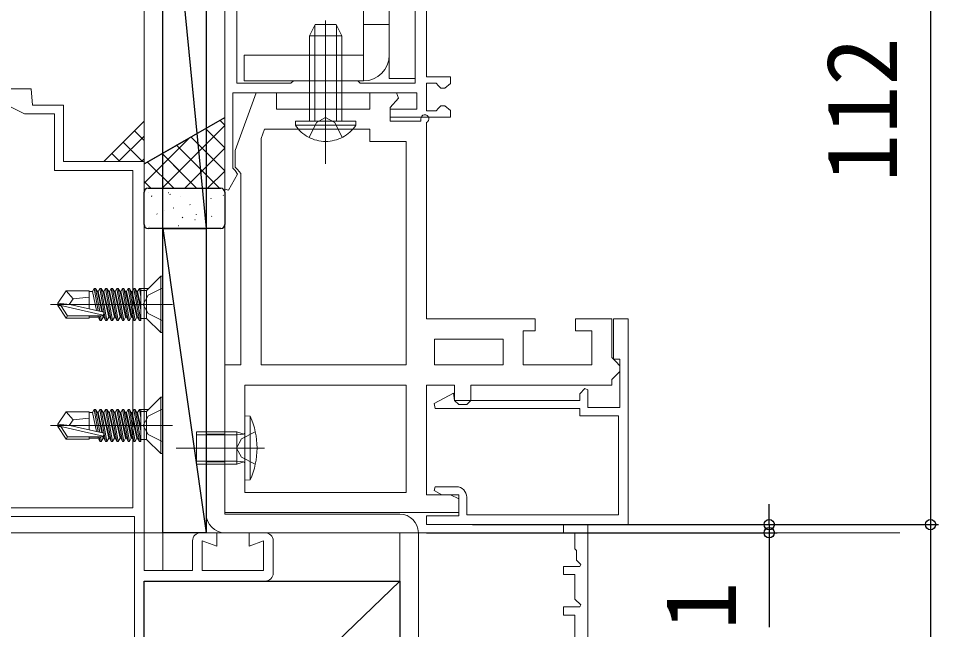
# Model space of a CAD drawing. Units: millimetres, scale not verified. Extents: x -525 to 525, y -785 to 780.
# Drawn here: x 106.6 to 220.7, y 154.8 to 230.6 of the extents above; entities that cross this region are included whole.
import ezdxf
from ezdxf.enums import TextEntityAlignment as Align

# ---------------------------------------------------------------- set-up
doc = ezdxf.new("R2010")
doc.units = ezdxf.units.MM
doc.header["$LTSCALE"] = 4
doc.linetypes.add('DOUBLE_CHAIN2', pattern=[12.8, 9, -1, 0.6, -0.6, 0.6, -1])
for name, color, linetype, lineweight in [('0-2_YKK_11', 211, 'Continuous', 18), ('0-3_YKK_12', 1, 'Continuous', 18), ('0-4_YKK_13', 4, 'Continuous', 18)]:
    doc.layers.add(name, color=color, linetype=linetype, lineweight=lineweight)
doc.layers.add('0-5_YKK_D', color=6, linetype='Continuous')
doc.layers.add('0-7_YSS_K', color=3, linetype='Continuous')
doc.styles.add('ＭＳ ゴシック', font='')
doc.styles.get('ＭＳ ゴシック').set_extended_font_data('MS Gothic')

msp = doc.modelspace()

# ---------------------------------------------------------------- linework, layer by layer
at = {"layer": '0-2_YKK_11', "color": 4}
msp.add_line((138.213, 161.833), (138.213, 165.833), dxfattribs=at)
at = {"layer": '0-2_YKK_11'}
for points in [[(132.211, 275.236), (132.211, 209.404), (132.66, 209.287), (133.773, 211.29), (133.511, 211.736), (133.211, 212.036), (133.211, 221.336), (156.011, 221.336), (156.011, 219.336), (152.711, 219.336), (152.711, 218.336), (160.211, 218.336), (160.211, 219.149), (159.511, 219.736), (159.011, 219.736), (158.711, 219.436), (158.411, 219.136), (157.211, 219.136), (157.211, 222.536), (158.411, 222.536), (158.711, 222.236), (159.011, 221.936), (159.511, 221.936), (160.211, 222.524), (160.211, 223.336), (157.211, 223.336), (157.211, 279.836)], [(156.511, 218.136), (156.511, 217.836), (152.711, 217.836), (152.711, 219.536), (153.768, 220.707), (153.489, 221.336), (150.211, 221.336), (150.211, 219.336), (138.611, 219.336), (138.611, 221.336), (136.111, 221.336), (133.511, 214.207), (133.511, 212.13), (133.773, 211.832), (134.211, 211.336), (134.211, 187.636), (132.211, 187.636), (132.211, 169.336)], [(132.211, 169.336), (161.211, 169.336), (161.211, 171.036), (160.211, 171.536), (157.211, 171.536), (157.211, 185.136), (160.711, 185.136), (160.711, 183.236), (161.211, 182.736), (162.211, 182.736), (162.711, 183.236), (162.711, 185.136), (180.211, 185.136), (180.211, 185.836), (180.711, 186.336), (181.211, 186.836), (181.211, 187.536), (180.711, 188.036), (180.211, 188.536), (180.211, 193.336), (175.711, 193.336), (175.711, 191.836), (177.711, 191.836), (177.711, 187.636), (169.211, 187.636), (169.211, 191.836), (170.711, 191.836), (170.711, 193.336), (157.211, 193.336), (157.211, 217.678)], [(182.211, 193.336), (182.211, 167.836), (157.211, 167.836), (157.211, 168.936), (161.211, 168.936), (161.211, 171.536), (159.123, 171.536), (158.171, 172.086), (158.291, 172.536), (160.911, 172.536)], [(162.211, 171.236), (162.211, 169.036), (181.011, 169.036), (181.011, 181.336), (176.211, 181.336), (176.211, 182.236), (158.312, 182.236), (158.158, 182.846), (160.563, 184.146), (160.711, 183.236), (176.211, 183.236), (176.211, 184.06), (176.841, 184.69), (177.211, 184.537), (177.211, 182.336), (181.211, 182.336), (181.211, 188.336), (180.411, 188.336), (180.411, 193.336), (182.211, 193.336)]]:
    msp.add_lwpolyline(points, dxfattribs=at)
for points in [[(155.811, 222.536), (155.811, 278.636), (136.411, 278.636), (136.411, 271.536), (133.411, 271.536), (133.411, 255.636), (133.711, 255.336), (133.711, 250.336), (133.411, 250.036), (133.411, 237.636), (133.711, 237.336), (133.711, 222.536), (140.411, 222.536), (140.711, 222.836), (148.711, 222.836), (149.011, 222.536)], [(136.711, 187.636), (136.711, 215.685), (137.131, 216.836), (150.211, 216.836), (150.211, 215.336), (154.711, 215.336), (154.711, 187.636)], [(166.711, 190.836), (158.211, 190.836), (158.211, 187.636), (166.711, 187.636)], [(154.711, 185.136), (134.711, 185.136), (134.711, 171.836), (154.711, 171.836)]]:
    msp.add_lwpolyline(points, close=True, dxfattribs=at)
at = {"layer": '0-2_YKK_11', "color": 4}
for points in [[(122.213, 162.133), (122.213, 212.833), (112.213, 212.833), (112.213, 219.833), (108.388, 219.833), (108.213, 221.833), (104.388, 221.833), (104.213, 223.833), (89.355, 223.833)], [(73.313, 218.049), (73.313, 169.933), (120.813, 169.933), (120.813, 211.733), (111.113, 211.733), (111.113, 218.733), (107.38, 218.733), (103.38, 220.733), (103.205, 222.733), (89.71, 222.733)], [(72.354, 218.922), (72.213, 218.667), (72.213, 171.333), (52.213, 171.333), (52.213, 168.833), (53.413, 168.833), (53.413, 170.133), (62.766, 170.133), (63.713, 170.68), (64.013, 170.507), (64.013, 168.833), (65.213, 168.833), (65.213, 170.133), (72.213, 170.133), (72.213, 168.833), (97.213, 168.833), (97.213, 163.833), (98.213, 163.833), (98.213, 168.833), (121.013, 168.833), (121.013, 143.033)], [(137.213, 166.833), (135.213, 166.833), (135.213, 165.178), (137.013, 165.833), (137.013, 162.133), (129.413, 162.133), (129.413, 165.833), (131.213, 165.178), (131.213, 166.833), (129.213, 166.833)], [(128.213, 165.833), (128.213, 162.133), (122.213, 162.133)], [(122.213, 141.833), (122.213, 160.833), (137.213, 160.833)]]:
    msp.add_lwpolyline(points, dxfattribs=at)
at = {"layer": '0-2_YKK_11', "color": 30}
msp.add_lwpolyline([(177.211, 104.836), (177.211, 167.836), (174.211, 167.836), (174.211, 166.836), (175.611, 166.836), (175.611, 164.836), (175.811, 164.636), (175.811, 163.419), (176.335, 162.895), (176.228, 162.636), (174.211, 162.636), (174.211, 161.636), (175.611, 161.636), (175.611, 158.619), (176.335, 157.895), (176.228, 157.636), (174.211, 157.636), (174.211, 156.636), (175.611, 156.636), (175.611, 153.336)], dxfattribs=at)
at = {"layer": '0-2_YKK_11'}
for centre, radius, start, end in [((157.011, 218.136), 0.5, 293.57816, 179.99997), ((160.911, 171.236), 1.3, 0.00001, 89.99999)]:
    msp.add_arc(centre, radius, start, end, dxfattribs=at)
at = {"layer": '0-2_YKK_11', "color": 4}
for centre, start, end in [((129.213, 165.833), 89.99998, 180.00002), ((137.213, 165.833), 0, 89.99998), ((137.213, 161.833), 270, 0)]:
    msp.add_arc(centre, 1, start, end, dxfattribs=at)
at = {"layer": '0-3_YKK_12', "color": 80}
msp.add_line((127.661, 177.333), (134.161, 177.333), dxfattribs=at)
at = {"layer": '0-3_YKK_12'}
msp.add_line((-25.121, 166.833), (215.899, 166.833), dxfattribs=at)
at = {"layer": '0-4_YKK_13'}
for p, q in [((152.611, 226.036), (152.611, 278.136)), ((144.711, 212.552), (144.711, 230.32)), ((152.611, 229.836), (149.411, 229.836)), ((134.611, 226.036), (149.411, 226.036)), ((134.611, 222.836), (134.611, 226.036)), ((149.411, 226.036), (149.411, 222.836)), ((134.611, 222.836), (149.411, 222.836)), ((113.413, 195.833), (112.558, 196.833)), ((116.321, 194.383), (115.807, 196.733)), ((116.698, 194.297), (116.2, 197.112)), ((116.419, 196.733), (116.507, 196.733)), ((117.6, 193.154), (116.9, 197.112)), ((118.3, 193.154), (117.6, 197.112)), ((119, 193.154), (118.3, 197.112)), ((119.7, 193.154), (119, 197.112)), ((120.4, 193.154), (119.7, 197.112)), ((121.1, 193.154), (120.4, 197.112)), ((121.8, 193.154), (121.1, 197.112)), ((121.813, 194.476), (121.319, 196.733)), ((121.813, 194.877), (121.407, 196.733)), ((121.813, 196.053), (121.626, 197.112)), ((122.713, 197.112), (121.857, 197.112)), ((122.513, 196.863), (122.513, 193.403)), ((125.715, 195.133), (110.587, 195.133)), ((111.875, 194.983), (111.513, 194.983)), ((116.463, 193.733), (116.507, 193.533)), ((116.9, 193.154), (116.726, 193.154)), ((116.798, 193.733), (116.9, 193.154)), ((117.07, 193.757), (117.119, 193.533)), ((117.426, 193.154), (117.6, 193.154)), ((117.819, 193.533), (117.907, 193.533)), ((118.519, 193.533), (118.607, 193.533)), ((119.219, 193.533), (119.307, 193.533)), ((119.919, 193.533), (120.007, 193.533)), ((120.619, 193.533), (120.707, 193.533)), ((121.319, 193.533), (121.407, 193.533)), ((113.413, 180.833), (112.558, 181.833)), ((116.321, 179.383), (115.807, 181.733)), ((116.698, 179.297), (116.2, 182.112)), ((116.419, 181.733), (116.507, 181.733)), ((117.6, 178.154), (116.9, 182.112)), ((118.3, 178.154), (117.6, 182.112)), ((119, 178.154), (118.3, 182.112)), ((119.7, 178.154), (119, 182.112)), ((120.4, 178.154), (119.7, 182.112)), ((121.1, 178.154), (120.4, 182.112)), ((121.8, 178.154), (121.1, 182.112)), ((121.813, 179.476), (121.319, 181.733)), ((121.813, 179.877), (121.407, 181.733)), ((121.813, 181.053), (121.626, 182.112)), ((122.713, 182.112), (121.857, 182.112)), ((122.513, 181.863), (122.513, 178.403)), ((134.711, 173.333), (134.711, 181.333)), ((134.711, 181.333), (135.354, 181.277)), ((135.354, 181.277), (135.354, 173.39)), ((125.715, 180.133), (110.587, 180.133)), ((111.875, 179.983), (111.513, 179.983)), ((133.711, 179.333), (134.444, 179.075)), ((133.711, 179.333), (133.711, 175.333)), ((135.998, 179.333), (134.268, 178.478)), ((116.463, 178.733), (116.507, 178.533)), ((116.9, 178.154), (116.726, 178.154)), ((116.798, 178.733), (116.9, 178.154)), ((117.07, 178.757), (117.119, 178.533)), ((117.426, 178.154), (117.6, 178.154)), ((117.819, 178.533), (117.907, 178.533)), ((118.519, 178.533), (118.607, 178.533)), ((119.219, 178.533), (119.307, 178.533)), ((119.919, 178.533), (120.007, 178.533)), ((120.619, 178.533), (120.707, 178.533)), ((121.319, 178.533), (121.407, 178.533)), ((133.711, 178.954), (128.711, 178.954)), ((134.268, 178.478), (133.659, 177.333)), ((133.711, 178.954), (134.537, 179.065)), ((137.136, 177.333), (126.198, 177.333)), ((134.268, 176.188), (133.659, 177.333)), ((133.711, 175.712), (128.711, 175.712)), ((133.711, 175.712), (134.537, 175.602)), ((135.998, 175.333), (134.268, 176.188)), ((128.711, 175.333), (133.711, 175.333)), ((133.711, 175.333), (134.444, 175.592)), ((134.711, 173.333), (135.354, 173.39))]:
    msp.add_line(p, q, dxfattribs=at)
at = {"layer": '0-4_YKK_13', "color": 80}
for p, q in [((132.211, 259.133), (132.211, 169.133)), ((129.911, 179.333), (132.211, 179.333)), ((129.911, 179.033), (132.211, 179.033)), ((129.911, 175.633), (132.211, 175.633)), ((129.911, 175.333), (132.211, 175.333)), ((132.211, 169.133), (153.911, 169.133)), ((132.211, 166.833), (153.911, 166.833)), ((153.911, 166.833), (153.911, 130.133)), ((156.211, 166.833), (156.211, 130.133))]:
    msp.add_line(p, q, dxfattribs=at)
at = {"layer": '0-4_YKK_13', "linetype": 'DOUBLE_CHAIN2'}
for p, q in [((142.711, 228.433), (143.411, 229.833)), ((143.365, 229.742), (143.365, 217.833)), ((143.411, 229.833), (146.011, 229.833)), ((146.711, 228.433), (146.011, 229.833)), ((146.057, 229.742), (146.057, 217.833)), ((146.711, 228.433), (142.711, 228.433)), ((146.711, 228.433), (146.711, 217.833)), ((140.961, 217.833), (146.711, 217.833)), ((140.961, 217.833), (140.961, 217.325)), ((140.961, 217.325), (146.711, 217.325)), ((148.461, 217.325), (142.711, 217.325)), ((148.461, 217.833), (148.461, 217.325))]:
    msp.add_line(p, q, dxfattribs=at)
at = {"layer": '0-4_YKK_13'}
for points in [[(152.611, 278.136), (149.411, 278.136), (149.411, 226.036)], [(121.813, 193.403), (122.513, 193.403), (124.283, 191.633), (124.513, 191.633), (124.513, 198.633), (124.283, 198.633), (124.283, 191.633)], [(121.813, 196.863), (122.513, 196.863), (124.283, 198.633)], [(115.413, 194.589), (115.413, 196.833), (112.558, 196.833), (111.513, 195.283)], [(116.516, 194.338), (116.026, 197.112), (115.807, 196.733), (115.413, 196.733)], [(116.965, 194.236), (116.419, 196.733), (116.2, 197.112), (116.026, 197.112)], [(121.813, 197.112), (121.813, 193.154), (121.626, 193.154), (120.926, 197.112), (120.707, 196.733), (120.619, 196.733), (120.4, 197.112), (120.226, 197.112), (120.007, 196.733), (119.919, 196.733), (119.7, 197.112), (119.526, 197.112), (119.307, 196.733), (119.219, 196.733), (119, 197.112), (118.826, 197.112), (118.607, 196.733), (118.519, 196.733), (118.3, 197.112), (118.126, 197.112), (117.907, 196.733), (117.819, 196.733), (117.6, 197.112), (117.426, 197.112), (117.207, 196.733), (117.119, 196.733), (116.9, 197.112), (116.726, 197.112), (116.507, 196.733), (117.058, 194.212)], [(117.146, 193.812), (117.207, 193.533), (117.426, 193.154), (116.726, 197.112)], [(117.6, 193.154), (117.819, 193.533), (117.119, 196.733)], [(118.126, 193.154), (117.907, 193.533), (117.207, 196.733)], [(117.426, 197.112), (118.126, 193.154), (118.3, 193.154)], [(118.3, 193.154), (118.519, 193.533), (117.819, 196.733)], [(118.826, 193.154), (118.607, 193.533), (117.907, 196.733)], [(118.126, 197.112), (118.826, 193.154), (119, 193.154)], [(119, 193.154), (119.219, 193.533), (118.519, 196.733)], [(119.526, 193.154), (119.307, 193.533), (118.607, 196.733)], [(118.826, 197.112), (119.526, 193.154), (119.7, 193.154)], [(119.7, 193.154), (119.919, 193.533), (119.219, 196.733)], [(120.226, 193.154), (120.007, 193.533), (119.307, 196.733)], [(119.526, 197.112), (120.226, 193.154), (120.4, 193.154)], [(120.4, 193.154), (120.619, 193.533), (119.919, 196.733)], [(120.926, 193.154), (120.707, 193.533), (120.007, 196.733)], [(120.226, 197.112), (120.926, 193.154), (121.1, 193.154)], [(121.1, 193.154), (121.319, 193.533), (120.619, 196.733)], [(121.626, 193.154), (121.407, 193.533), (120.707, 196.733)], [(121.813, 197.041), (121.8, 197.112), (121.626, 197.112), (121.407, 196.733), (121.319, 196.733), (121.1, 197.112), (120.926, 197.112)], [(124.513, 197.183), (122.698, 196.278), (122.089, 195.133), (122.698, 193.988), (124.513, 193.083)], [(115.413, 196.033), (113.413, 195.833), (112.912, 195.133)], [(117.123, 193.79), (111.875, 194.983), (112.718, 193.733)], [(112.558, 193.433), (115.413, 193.433), (115.413, 193.733)], [(115.413, 193.533), (116.507, 193.533), (116.726, 193.154), (116.623, 193.733)], [(116.9, 193.154), (117.119, 193.533), (117.207, 193.533)], [(121.813, 178.403), (122.513, 178.403), (124.283, 176.633), (124.513, 176.633), (124.513, 183.633), (124.283, 183.633), (124.283, 176.633)], [(121.813, 181.863), (122.513, 181.863), (124.283, 183.633)], [(115.413, 179.589), (115.413, 181.833), (112.558, 181.833), (111.513, 180.283)], [(116.516, 179.338), (116.026, 182.112), (115.807, 181.733), (115.413, 181.733)], [(116.965, 179.236), (116.419, 181.733), (116.2, 182.112), (116.026, 182.112)], [(121.813, 182.112), (121.813, 178.154), (121.626, 178.154), (120.926, 182.112), (120.707, 181.733), (120.619, 181.733), (120.4, 182.112), (120.226, 182.112), (120.007, 181.733), (119.919, 181.733), (119.7, 182.112), (119.526, 182.112), (119.307, 181.733), (119.219, 181.733), (119, 182.112), (118.826, 182.112), (118.607, 181.733), (118.519, 181.733), (118.3, 182.112), (118.126, 182.112), (117.907, 181.733), (117.819, 181.733), (117.6, 182.112), (117.426, 182.112), (117.207, 181.733), (117.119, 181.733), (116.9, 182.112), (116.726, 182.112), (116.507, 181.733), (117.058, 179.212)], [(117.146, 178.812), (117.207, 178.533), (117.426, 178.154), (116.726, 182.112)], [(117.6, 178.154), (117.819, 178.533), (117.119, 181.733)], [(118.126, 178.154), (117.907, 178.533), (117.207, 181.733)], [(117.426, 182.112), (118.126, 178.154), (118.3, 178.154)], [(118.3, 178.154), (118.519, 178.533), (117.819, 181.733)], [(118.826, 178.154), (118.607, 178.533), (117.907, 181.733)], [(118.126, 182.112), (118.826, 178.154), (119, 178.154)], [(119, 178.154), (119.219, 178.533), (118.519, 181.733)], [(119.526, 178.154), (119.307, 178.533), (118.607, 181.733)], [(118.826, 182.112), (119.526, 178.154), (119.7, 178.154)], [(119.7, 178.154), (119.919, 178.533), (119.219, 181.733)], [(120.226, 178.154), (120.007, 178.533), (119.307, 181.733)], [(119.526, 182.112), (120.226, 178.154), (120.4, 178.154)], [(120.4, 178.154), (120.619, 178.533), (119.919, 181.733)], [(120.926, 178.154), (120.707, 178.533), (120.007, 181.733)], [(120.226, 182.112), (120.926, 178.154), (121.1, 178.154)], [(121.1, 178.154), (121.319, 178.533), (120.619, 181.733)], [(121.626, 178.154), (121.407, 178.533), (120.707, 181.733)], [(121.813, 182.041), (121.8, 182.112), (121.626, 182.112), (121.407, 181.733), (121.319, 181.733), (121.1, 182.112), (120.926, 182.112)], [(124.513, 182.183), (122.698, 181.278), (122.089, 180.133), (122.698, 178.988), (124.513, 178.083)], [(115.413, 181.033), (113.413, 180.833), (112.912, 180.133)], [(117.123, 178.79), (111.875, 179.983), (112.718, 178.733)], [(128.711, 175.333), (128.711, 179.333), (133.711, 179.333)], [(112.558, 178.433), (115.413, 178.433), (115.413, 178.733)], [(115.413, 178.533), (116.507, 178.533), (116.726, 178.154), (116.623, 178.733)], [(116.9, 178.154), (117.119, 178.533), (117.207, 178.533)]]:
    msp.add_lwpolyline(points, dxfattribs=at)
for points in [[(155.811, 278.136), (152.611, 278.136), (152.611, 223.136), (155.811, 223.136)], [(122.213, 262.133), (122.213, 162.133), (124.513, 162.133), (124.513, 262.133)], [(112.558, 193.433), (112.718, 193.733), (117.185, 193.733), (117.235, 194.175), (113.019, 195.133), (111.513, 195.283), (111.513, 194.983)], [(112.558, 178.433), (112.718, 178.733), (117.185, 178.733), (117.235, 179.175), (113.019, 180.133), (111.513, 180.283), (111.513, 179.983)]]:
    msp.add_lwpolyline(points, close=True, dxfattribs=at)
at = {"layer": '0-4_YKK_13', "color": 80}
msp.add_lwpolyline([(132.211, 259.133), (129.911, 259.133), (129.911, 169.133)], dxfattribs=at)
at = {"layer": '0-4_YKK_13', "linetype": 'DOUBLE_CHAIN2'}
for points in [[(148.461, 217.833), (142.711, 217.833), (142.711, 228.433)], [(142.661, 215.824), (143.566, 217.68), (144.711, 218.289)], [(146.761, 215.824), (145.856, 217.68), (144.711, 218.289)]]:
    msp.add_lwpolyline(points, dxfattribs=at)
at = {"layer": '0-4_YKK_13'}
for centre, radius, start, end in [((149.411, 226.036), 3.2, 270, 0), ((126.711, 177.333), 9.5, 335.47227, 24.52773), ((134.511, 179.263), 0.2, 250.57815, 360), ((134.511, 175.403), 0.2, 360, 109.42185)]:
    msp.add_arc(centre, radius, start, end, dxfattribs=at)
at = {"layer": '0-4_YKK_13', "linetype": 'DOUBLE_CHAIN2'}
msp.add_arc((144.711, 219.86), 4.527, 214.06671, 325.93329, dxfattribs=at)
at = {"layer": '0-4_YKK_13', "color": 80}
for centre, start, end in [((132.211, 169.133), 180, 270), ((153.911, 166.833), 0, 90)]:
    msp.add_arc(centre, 2.3, start, end, dxfattribs=at)
at = {"layer": '0-5_YKK_D'}
for p, q in [((219.713, 279.836), (219.713, 167.836)), ((199.713, 167.836), (199.713, 170.386)), ((162.913, 167.836), (220.713, 167.836)), ((162.913, 167.836), (220.713, 167.836)), ((162.913, 167.836), (200.713, 167.836)), ((199.713, 167.836), (199.713, 166.833)), ((219.713, 167.836), (219.713, 104.836)), ((157.211, 166.833), (200.713, 166.833)), ((199.713, 166.833), (199.713, 155.12))]:
    msp.add_line(p, q, dxfattribs=at)
for centre in [(199.713, 167.836), (219.713, 167.836), (219.713, 167.836), (199.713, 166.833)]:
    msp.add_circle(centre, 0.637, dxfattribs=at)
at = {"layer": '0-7_YSS_K'}
for p, q in [((124.513, 259.133), (129.905, 204.531)), ((122.213, 212.534), (132.213, 218.307)), ((132.213, 217.348), (131.604, 217.956)), ((117.213, 212.833), (122.213, 217.833)), ((124.43, 209.533), (132.213, 217.315)), ((132.213, 214.519), (129.811, 216.921)), ((119.046, 212.833), (122.213, 216.001)), ((122.213, 215.465), (121.029, 216.649)), ((122.213, 210.144), (127.867, 215.798)), ((132.213, 211.691), (128.018, 215.885)), ((122.016, 212.833), (119.615, 215.235)), ((122.213, 212.534), (127.213, 215.42)), ((122.213, 210.144), (127.213, 215.144)), ((127.213, 213.862), (126.225, 214.85)), ((131.544, 209.531), (126.225, 214.85)), ((119.188, 212.833), (118.2, 213.821)), ((127.213, 211.034), (124.432, 213.815)), ((128.715, 209.532), (124.432, 213.815)), ((127.258, 209.532), (132.213, 214.487)), ((121.874, 212.833), (122.213, 213.172)), ((125.885, 209.534), (122.639, 212.78)), ((125.886, 209.532), (122.639, 212.78)), ((124.431, 209.534), (127.213, 212.315)), ((130.085, 209.531), (132.213, 211.658)), ((123.056, 209.534), (122.213, 210.377)), ((123.056, 209.533), (122.213, 210.377)), ((122.213, 205.031), (122.213, 209.031)), ((122.713, 209.531), (131.713, 209.531)), ((122.753, 208.942), (122.747, 208.949)), ((125.264, 208.94), (125.22, 208.964)), ((125.484, 208.712), (125.438, 208.801)), ((132.213, 209.031), (132.213, 205.031)), ((123.188, 208.508), (123.144, 208.532)), ((126.781, 208.459), (126.774, 208.466)), ((129.957, 208.217), (129.913, 208.241)), ((130.542, 208.274), (130.535, 208.281)), ((132.034, 208.649), (131.99, 208.673)), ((124.728, 206.737), (124.722, 206.744)), ((125.856, 207.05), (125.812, 207.074)), ((127.932, 207.483), (127.888, 207.507)), ((123.831, 206.316), (123.787, 206.34)), ((126.991, 205.861), (126.944, 205.949)), ((128.524, 205.593), (128.48, 205.617)), ((128.723, 206.291), (128.716, 206.299)), ((130.6, 206.025), (130.556, 206.049)), ((131.713, 204.531), (122.713, 204.531)), ((122.909, 204.754), (122.902, 204.762)), ((124.513, 204.531), (129.913, 166.833)), ((126.499, 204.859), (126.455, 204.883)), ((153.911, 160.833), (122.213, 130.333))]:
    msp.add_line(p, q, dxfattribs=at)
for points in [[(124.513, 259.133), (129.905, 259.133), (129.905, 204.531), (124.513, 204.531)], [(124.513, 204.531), (129.913, 204.531), (129.913, 166.833), (124.513, 166.833)], [(122.213, 160.833), (153.911, 160.833), (153.911, 130.333), (122.213, 130.333)]]:
    msp.add_lwpolyline(points, close=True, dxfattribs=at)
for centre, start, end in [((122.713, 209.031), 90, 180), ((131.713, 209.031), 0, 90), ((122.713, 205.031), 180, 270), ((131.713, 205.031), 270, 0)]:
    msp.add_arc(centre, 0.5, start, end, dxfattribs=at)

# ---------------------------------------------------------------- texts
at = {"layer": '0-5_YKK_D', "style": 'ＭＳ ゴシック'}
for s, p in [('112', (218.213, 210.268)), ('1', (198.213, 154.779))]:
    msp.add_text(s, height=8.798, rotation=90, dxfattribs=at).set_placement(p, align=Align.BOTTOM_LEFT)

doc.saveas('drawing.dxf')
